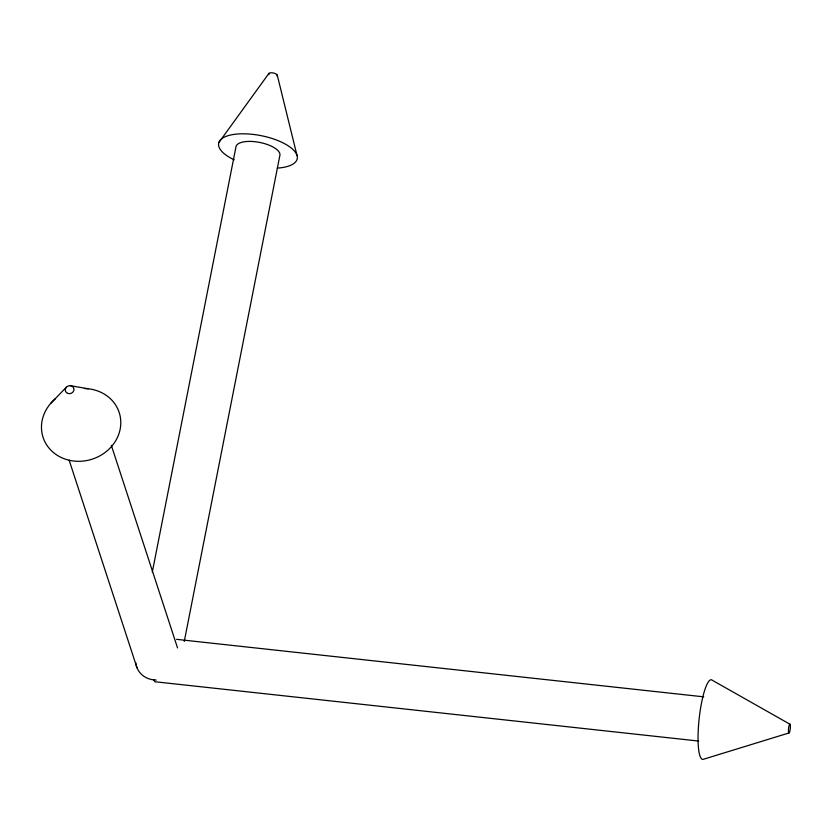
<?xml version="1.0" encoding="UTF-8"?>
<svg xmlns="http://www.w3.org/2000/svg" width="832" height="832" viewBox="0 0 832 832"><rect width="100%" height="100%" fill="white"/><g stroke="black" fill="none" stroke-linecap="round" stroke-linejoin="round"><path stroke-width="1.25" d="M152.298 572.104L236.07 146.307A22.391 8.767 11.1 0 1 260.645 142.626A22.391 8.767 11.1 0 1 279.812 155.74L184.257 641.451M218.837 142.594L268.954 73.341M50.898 403.156L66.29 387.286M789.048 732.94L703.56 759.231A40.04 7.883 -83.8 0 1 699.234 718.006A40.04 7.883 -83.8 0 1 712.452 680.347L790.026 724.256A4.399 0.863 -83.8 0 1 789.797 731.38A4.399 0.863 -83.8 0 1 788.445 730.09A4.399 0.863 -83.8 0 1 790.026 724.256M176.582 639.34L703.747 696.842M698.61 741.052L155.948 681.855A22.391 4.41 -83.8 0 1 153.889 679.9M70.398 385.705L88.244 388.773M111.311 445.297L177.549 647.93M69.129 460.148L136.978 667.732M277.264 75.13L296.962 155.282M234.208 159.806A40.04 15.683 11.1 0 1 230.038 135.148A40.04 15.683 11.1 0 1 289.318 146.578A40.04 15.683 11.1 0 1 277.274 168.106M268.975 74.682A4.399 1.726 11.1 0 1 272.927 72.904A4.399 1.726 11.1 0 1 276.983 75.982M84.396 388.534A40.04 35.984 -18.1 0 1 118.477 435.011A40.04 35.984 -18.1 0 1 58.542 456.082A40.04 35.984 -18.1 0 1 55.484 398.694M156.187 680.046A22.391 20.124 -18.1 0 1 135.751 662.615M67.746 393.401A4.399 3.962 -18.1 0 0 73.965 389.106A4.399 3.962 -18.1 0 0 67.132 386.537A4.399 3.962 -18.1 0 0 67.746 393.401"/></g></svg>
